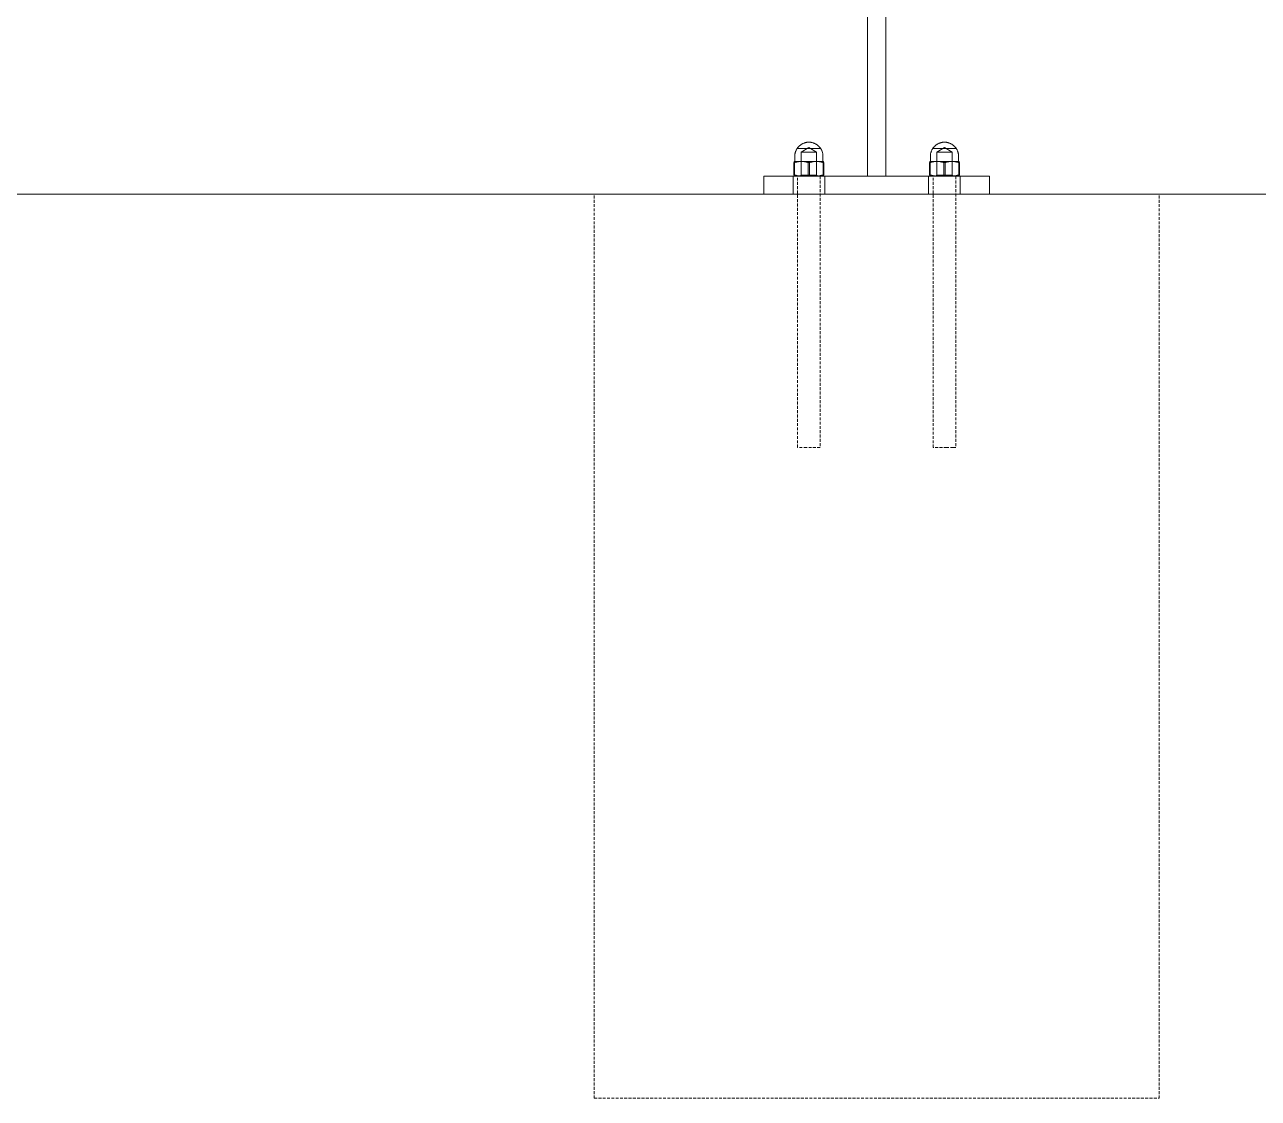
# Model space of a CAD drawing. Header units: millimetres. Extents: x -152 to 4236, y -557 to 2576.
# Drawn here: x 1568 to 2114, y 1626 to 2101 of the extents above; entities that cross this region are included whole.
import ezdxf

# ---------------------------------------------------------------- set-up
doc = ezdxf.new("R2010")
doc.units = ezdxf.units.MM
doc.linetypes.add('HIDDEN', pattern=[1.905, 1.27, -0.635])
doc.layers.add('ZANO_R', color=7, linetype='Continuous', lineweight=0)
doc.layers.add('ZANO_R_przerywana', color=7, linetype='HIDDEN', lineweight=0)

msp = doc.modelspace()

# ---------------------------------------------------------------- linework, layer by layer
at = {"layer": 'ZANO_R'}
for p, q in [((1941.3, 2033.86), (1941.3, 2427.86)), ((1949.3, 2427.86), (1949.3, 2033.86)), ((1910.88, 2047.03), (1911.04, 2047.17)), ((1911.04, 2047.17), (1911.2, 2047.32)), ((1911.2, 2047.32), (1911.36, 2047.45)), ((1911.36, 2047.45), (1911.53, 2047.59)), ((1911.53, 2047.59), (1911.7, 2047.71)), ((1911.7, 2047.71), (1911.88, 2047.83)), ((1911.88, 2047.83), (1912.06, 2047.95)), ((1912.06, 2047.95), (1912.24, 2048.05)), ((1912.24, 2048.05), (1912.43, 2048.16)), ((1912.43, 2048.16), (1912.62, 2048.25)), ((1912.62, 2048.25), (1912.81, 2048.34)), ((1912.81, 2048.34), (1913.01, 2048.42)), ((1913.01, 2048.42), (1913.21, 2048.5)), ((1913.21, 2048.5), (1913.41, 2048.56)), ((1913.41, 2048.56), (1913.62, 2048.62)), ((1913.62, 2048.62), (1913.82, 2048.68)), ((1913.82, 2048.68), (1914.03, 2048.73)), ((1914.03, 2048.73), (1914.24, 2048.77)), ((1914.24, 2048.77), (1914.45, 2048.8)), ((1914.45, 2048.8), (1914.67, 2048.82)), ((1914.67, 2048.82), (1914.88, 2048.84)), ((1914.88, 2048.84), (1915.09, 2048.85)), ((1915.09, 2048.85), (1915.3, 2048.86)), ((1915.3, 2048.86), (1915.52, 2048.85)), ((1915.52, 2048.85), (1915.73, 2048.84)), ((1915.73, 2048.84), (1915.94, 2048.82)), ((1915.94, 2048.82), (1916.16, 2048.8)), ((1916.16, 2048.8), (1916.37, 2048.77)), ((1916.37, 2048.77), (1916.58, 2048.73)), ((1916.58, 2048.73), (1916.78, 2048.68)), ((1916.78, 2048.68), (1916.99, 2048.62)), ((1916.99, 2048.62), (1917.2, 2048.56)), ((1917.2, 2048.56), (1917.4, 2048.5)), ((1917.4, 2048.5), (1917.6, 2048.42)), ((1917.6, 2048.42), (1917.79, 2048.34)), ((1917.79, 2048.34), (1917.99, 2048.25)), ((1917.99, 2048.25), (1918.18, 2048.16)), ((1918.18, 2048.16), (1918.37, 2048.05)), ((1918.37, 2048.05), (1918.55, 2047.95)), ((1918.55, 2047.95), (1918.73, 2047.83)), ((1918.73, 2047.83), (1918.91, 2047.71)), ((1918.91, 2047.71), (1919.08, 2047.59)), ((1919.08, 2047.59), (1919.25, 2047.45)), ((1919.25, 2047.45), (1919.41, 2047.32)), ((1919.41, 2047.32), (1919.57, 2047.17)), ((1919.57, 2047.17), (1919.72, 2047.03)), ((1970.88, 2047.03), (1971.04, 2047.17)), ((1971.04, 2047.17), (1971.2, 2047.32)), ((1971.2, 2047.32), (1971.36, 2047.45)), ((1971.36, 2047.45), (1971.53, 2047.59)), ((1971.53, 2047.59), (1971.7, 2047.71)), ((1971.7, 2047.71), (1971.88, 2047.83)), ((1971.88, 2047.83), (1972.06, 2047.95)), ((1972.06, 2047.95), (1972.24, 2048.05)), ((1972.24, 2048.05), (1972.43, 2048.16)), ((1972.43, 2048.16), (1972.62, 2048.25)), ((1972.62, 2048.25), (1972.81, 2048.34)), ((1972.81, 2048.34), (1973.01, 2048.42)), ((1973.01, 2048.42), (1973.21, 2048.5)), ((1973.21, 2048.5), (1973.41, 2048.56)), ((1973.41, 2048.56), (1973.62, 2048.62)), ((1973.62, 2048.62), (1973.82, 2048.68)), ((1973.82, 2048.68), (1974.03, 2048.73)), ((1974.03, 2048.73), (1974.24, 2048.77)), ((1974.24, 2048.77), (1974.45, 2048.8)), ((1974.45, 2048.8), (1974.67, 2048.82)), ((1974.67, 2048.82), (1974.88, 2048.84)), ((1974.88, 2048.84), (1975.09, 2048.85)), ((1975.09, 2048.85), (1975.3, 2048.86)), ((1975.3, 2048.86), (1975.52, 2048.85)), ((1975.52, 2048.85), (1975.73, 2048.84)), ((1975.73, 2048.84), (1975.94, 2048.82)), ((1975.94, 2048.82), (1976.16, 2048.8)), ((1976.16, 2048.8), (1976.37, 2048.77)), ((1976.37, 2048.77), (1976.58, 2048.73)), ((1976.58, 2048.73), (1976.78, 2048.68)), ((1976.78, 2048.68), (1976.99, 2048.62)), ((1976.99, 2048.62), (1977.2, 2048.56)), ((1977.2, 2048.56), (1977.4, 2048.5)), ((1977.4, 2048.5), (1977.6, 2048.42)), ((1977.6, 2048.42), (1977.79, 2048.34)), ((1977.79, 2048.34), (1977.99, 2048.25)), ((1977.99, 2048.25), (1978.18, 2048.16)), ((1978.18, 2048.16), (1978.37, 2048.05)), ((1978.37, 2048.05), (1978.55, 2047.95)), ((1978.55, 2047.95), (1978.73, 2047.83)), ((1978.73, 2047.83), (1978.91, 2047.71)), ((1978.91, 2047.71), (1979.08, 2047.59)), ((1979.08, 2047.59), (1979.25, 2047.45)), ((1979.25, 2047.45), (1979.41, 2047.32)), ((1979.41, 2047.32), (1979.57, 2047.17)), ((1979.57, 2047.17), (1979.72, 2047.03)), ((1909.05, 2042.61), (1909.06, 2042.82)), ((1909.05, 2040.48), (1909.05, 2042.61)), ((1909.06, 2042.82), (1909.07, 2043.03)), ((1909.07, 2043.03), (1909.09, 2043.25)), ((1909.09, 2043.25), (1909.11, 2043.46)), ((1909.11, 2043.46), (1909.15, 2043.67)), ((1909.15, 2043.67), (1909.19, 2043.88)), ((1909.19, 2043.88), (1909.23, 2044.09)), ((1909.23, 2044.09), (1909.29, 2044.29)), ((1909.29, 2044.29), (1909.35, 2044.5)), ((1909.35, 2044.5), (1909.42, 2044.7)), ((1909.42, 2044.7), (1909.49, 2044.9)), ((1909.49, 2044.9), (1909.57, 2045.1)), ((1909.57, 2045.1), (1909.66, 2045.29)), ((1909.66, 2045.29), (1909.76, 2045.48)), ((1909.76, 2045.48), (1909.86, 2045.67)), ((1909.86, 2045.67), (1909.96, 2045.85)), ((1909.96, 2045.85), (1910.08, 2046.03)), ((1910.08, 2046.03), (1910.2, 2046.21)), ((1910.2, 2046.21), (1910.32, 2046.38)), ((1914.3, 2046.03), (1910.31, 2046.03)), ((1910.32, 2046.38), (1910.46, 2046.55)), ((1910.46, 2046.55), (1910.59, 2046.71)), ((1910.59, 2046.71), (1910.74, 2046.87)), ((1910.74, 2046.87), (1910.88, 2047.03)), ((1911.9, 2034.3), (1911.9, 2044.46)), ((1911.91, 2044.46), (1911.9, 2044.46)), ((1911.9, 2044.46), (1911.9, 2044.46)), ((1911.9, 2044.46), (1911.9, 2044.46)), ((1911.9, 2044.46), (1911.9, 2044.46)), ((1911.9, 2044.46), (1911.91, 2044.46)), ((1911.91, 2044.46), (1915.3, 2046.5)), ((1911.91, 2044.46), (1911.92, 2044.46)), ((1911.92, 2044.46), (1912, 2044.46)), ((1912, 2044.46), (1912.33, 2044.46)), ((1912.33, 2044.46), (1913.49, 2044.46)), ((1913.49, 2044.46), (1918.7, 2044.46)), ((1920.3, 2046.03), (1914.3, 2046.03)), ((1915.3, 2046.5), (1918.7, 2044.46)), ((1918.7, 2044.46), (1918.7, 2034.3)), ((1919.72, 2047.03), (1919.87, 2046.87)), ((1919.87, 2046.87), (1920.02, 2046.71)), ((1920.02, 2046.71), (1920.15, 2046.55)), ((1920.15, 2046.55), (1920.28, 2046.38)), ((1920.28, 2046.38), (1920.41, 2046.21)), ((1920.41, 2046.21), (1920.53, 2046.03)), ((1920.53, 2046.03), (1920.64, 2045.85)), ((1920.64, 2045.85), (1920.75, 2045.67)), ((1920.75, 2045.67), (1920.85, 2045.48)), ((1920.85, 2045.48), (1920.95, 2045.29)), ((1920.95, 2045.29), (1921.04, 2045.1)), ((1921.04, 2045.1), (1921.12, 2044.9)), ((1921.12, 2044.9), (1921.19, 2044.7)), ((1921.19, 2044.7), (1921.26, 2044.5)), ((1921.26, 2044.5), (1921.32, 2044.29)), ((1921.32, 2044.29), (1921.38, 2044.09)), ((1921.38, 2044.09), (1921.42, 2043.88)), ((1921.42, 2043.88), (1921.46, 2043.67)), ((1921.46, 2043.67), (1921.5, 2043.46)), ((1921.5, 2043.46), (1921.52, 2043.25)), ((1921.52, 2043.25), (1921.54, 2043.03)), ((1921.54, 2043.03), (1921.55, 2042.82)), ((1921.55, 2042.82), (1921.55, 2042.61)), ((1921.55, 2042.61), (1921.55, 2040.48)), ((1969.05, 2042.61), (1969.06, 2042.82)), ((1969.05, 2040.48), (1969.05, 2042.61)), ((1969.06, 2042.82), (1969.07, 2043.03)), ((1969.07, 2043.03), (1969.09, 2043.25)), ((1969.09, 2043.25), (1969.11, 2043.46)), ((1969.11, 2043.46), (1969.15, 2043.67)), ((1969.15, 2043.67), (1969.19, 2043.88)), ((1969.19, 2043.88), (1969.23, 2044.09)), ((1969.23, 2044.09), (1969.29, 2044.29)), ((1969.29, 2044.29), (1969.35, 2044.5)), ((1969.35, 2044.5), (1969.42, 2044.7)), ((1969.42, 2044.7), (1969.49, 2044.9)), ((1969.49, 2044.9), (1969.57, 2045.1)), ((1969.57, 2045.1), (1969.66, 2045.29)), ((1969.66, 2045.29), (1969.76, 2045.48)), ((1969.76, 2045.48), (1969.86, 2045.67)), ((1969.86, 2045.67), (1969.96, 2045.85)), ((1969.96, 2045.85), (1970.08, 2046.03)), ((1970.08, 2046.03), (1970.2, 2046.21)), ((1970.2, 2046.21), (1970.32, 2046.38)), ((1970.31, 2046.03), (1976.31, 2046.03)), ((1970.32, 2046.38), (1970.46, 2046.55)), ((1970.46, 2046.55), (1970.59, 2046.71)), ((1970.59, 2046.71), (1970.74, 2046.87)), ((1970.74, 2046.87), (1970.88, 2047.03)), ((1971.9, 2034.3), (1971.9, 2044.46)), ((1971.91, 2044.46), (1975.3, 2046.5)), ((1977.12, 2044.46), (1971.91, 2044.46)), ((1975.3, 2046.5), (1978.7, 2044.46)), ((1976.31, 2046.03), (1980.3, 2046.03)), ((1978.28, 2044.46), (1977.12, 2044.46)), ((1978.61, 2044.46), (1978.28, 2044.46)), ((1978.69, 2044.46), (1978.61, 2044.46)), ((1978.7, 2044.46), (1978.69, 2044.46)), ((1978.7, 2044.46), (1978.7, 2034.3)), ((1978.7, 2044.46), (1978.7, 2044.46)), ((1978.7, 2044.46), (1978.7, 2044.46)), ((1978.7, 2044.46), (1978.7, 2044.46)), ((1978.7, 2044.46), (1978.7, 2044.46)), ((1978.7, 2044.46), (1978.7, 2044.46)), ((1979.72, 2047.03), (1979.87, 2046.87)), ((1979.87, 2046.87), (1980.02, 2046.71)), ((1980.02, 2046.71), (1980.15, 2046.55)), ((1980.15, 2046.55), (1980.28, 2046.38)), ((1980.28, 2046.38), (1980.41, 2046.21)), ((1980.41, 2046.21), (1980.53, 2046.03)), ((1980.53, 2046.03), (1980.64, 2045.85)), ((1980.64, 2045.85), (1980.75, 2045.67)), ((1980.75, 2045.67), (1980.85, 2045.48)), ((1980.85, 2045.48), (1980.95, 2045.29)), ((1980.95, 2045.29), (1981.04, 2045.1)), ((1981.04, 2045.1), (1981.12, 2044.9)), ((1981.12, 2044.9), (1981.19, 2044.7)), ((1981.19, 2044.7), (1981.26, 2044.5)), ((1981.26, 2044.5), (1981.32, 2044.29)), ((1981.32, 2044.29), (1981.38, 2044.09)), ((1981.38, 2044.09), (1981.42, 2043.88)), ((1981.42, 2043.88), (1981.46, 2043.67)), ((1981.46, 2043.67), (1981.5, 2043.46)), ((1981.5, 2043.46), (1981.52, 2043.25)), ((1981.52, 2043.25), (1981.54, 2043.03)), ((1981.54, 2043.03), (1981.55, 2042.82)), ((1981.55, 2042.82), (1981.55, 2042.61)), ((1981.55, 2042.61), (1981.55, 2040.48)), ((1908.66, 2039.78), (1908.8, 2040.35)), ((1908.97, 2039.88), (1908.66, 2039.78)), ((1908.66, 2034.44), (1908.66, 2039.78)), ((1908.8, 2040.35), (1908.8, 2040.36)), ((1908.8, 2040.36), (1908.8, 2040.36)), ((1908.8, 2040.36), (1908.8, 2040.36)), ((1908.8, 2040.36), (1908.8, 2040.36)), ((1908.8, 2040.36), (1908.81, 2040.36)), ((1908.81, 2040.36), (1908.81, 2040.36)), ((1908.81, 2040.36), (1908.84, 2040.36)), ((1908.81, 2040.36), (1908.96, 2039.78)), ((1908.84, 2040.36), (1908.98, 2040.36)), ((1908.95, 2040.36), (1908.95, 2040.36)), ((1908.95, 2040.36), (1908.96, 2040.36)), ((1908.96, 2040.36), (1908.96, 2040.36)), ((1908.96, 2040.36), (1908.96, 2040.36)), ((1908.96, 2040.36), (1908.97, 2040.36)), ((1908.96, 2039.78), (1909.29, 2039.88)), ((1908.96, 2034.44), (1908.96, 2039.78)), ((1908.97, 2040.36), (1908.97, 2040.36)), ((1908.97, 2040.36), (1908.98, 2040.36)), ((1909.28, 2039.98), (1908.97, 2039.88)), ((1908.98, 2040.36), (1908.98, 2040.37)), ((1908.98, 2040.37), (1908.98, 2040.37)), ((1908.98, 2040.37), (1908.99, 2040.37)), ((1908.98, 2040.36), (1909.55, 2040.36)), ((1908.99, 2040.37), (1908.99, 2040.37)), ((1908.99, 2040.37), (1908.99, 2040.37)), ((1908.99, 2040.37), (1909, 2040.37)), ((1909, 2040.37), (1909, 2040.38)), ((1909, 2040.38), (1909, 2040.38)), ((1909, 2040.38), (1909.01, 2040.38)), ((1909.01, 2040.38), (1909.01, 2040.39)), ((1909.01, 2040.39), (1909.02, 2040.39)), ((1909.01, 2040.38), (1909.01, 2040.38)), ((1909.02, 2040.39), (1909.02, 2040.4)), ((1909.02, 2040.4), (1909.03, 2040.4)), ((1909.02, 2040.39), (1909.02, 2040.39)), ((1909.03, 2040.4), (1909.03, 2040.41)), ((1909.03, 2040.41), (1909.04, 2040.41)), ((1909.03, 2040.4), (1909.03, 2040.4)), ((1909.03, 2040.4), (1909.03, 2040.4)), ((1909.04, 2040.42), (1909.04, 2040.43)), ((1909.04, 2040.43), (1909.04, 2040.43)), ((1909.04, 2040.43), (1909.05, 2040.43)), ((1909.04, 2040.41), (1909.04, 2040.42)), ((1909.04, 2040.42), (1909.04, 2040.42)), ((1909.04, 2040.41), (1909.04, 2040.41)), ((1909.05, 2040.47), (1909.05, 2040.48)), ((1909.05, 2040.46), (1909.05, 2040.47)), ((1909.05, 2040.47), (1909.05, 2040.47)), ((1909.05, 2040.45), (1909.05, 2040.46)), ((1909.05, 2040.46), (1909.05, 2040.46)), ((1909.05, 2040.46), (1909.05, 2040.46)), ((1909.05, 2040.44), (1909.05, 2040.45)), ((1909.05, 2040.45), (1909.05, 2040.45)), ((1909.05, 2040.43), (1909.05, 2040.44)), ((1909.05, 2040.44), (1909.05, 2040.44)), ((1909.05, 2040.44), (1909.05, 2040.44)), ((1909.59, 2040.06), (1909.28, 2039.98)), ((1909.29, 2039.88), (1909.63, 2039.98)), ((1909.55, 2040.36), (1911.66, 2040.36)), ((1909.9, 2040.14), (1909.59, 2040.06)), ((1909.63, 2039.98), (1909.96, 2040.07)), ((1910.22, 2040.2), (1909.9, 2040.14)), ((1909.96, 2040.07), (1910.3, 2040.14)), ((1910.54, 2040.25), (1910.22, 2040.2)), ((1910.3, 2040.14), (1910.65, 2040.21)), ((1910.86, 2040.29), (1910.54, 2040.25)), ((1910.65, 2040.21), (1910.99, 2040.26)), ((1911.19, 2040.33), (1910.86, 2040.29)), ((1910.99, 2040.26), (1911.34, 2040.3)), ((1911.51, 2040.35), (1911.19, 2040.33)), ((1911.34, 2040.3), (1911.69, 2040.33)), ((1911.83, 2040.36), (1911.51, 2040.35)), ((1911.69, 2040.33), (1912.03, 2040.35)), ((1912.16, 2040.35), (1911.83, 2040.36)), ((1911.95, 2040.36), (1918.14, 2040.36)), ((1912.07, 2040.35), (1912.1, 2040.35)), ((1912.48, 2040.33), (1912.16, 2040.35)), ((1912.46, 2040.35), (1912.82, 2040.34)), ((1912.8, 2040.29), (1912.48, 2040.33)), ((1913.12, 2040.25), (1912.8, 2040.29)), ((1912.82, 2040.34), (1913.17, 2040.31)), ((1913.44, 2040.2), (1913.12, 2040.25)), ((1913.17, 2040.31), (1913.53, 2040.27)), ((1913.76, 2040.14), (1913.44, 2040.2)), ((1913.53, 2040.27), (1913.88, 2040.21)), ((1914.08, 2040.06), (1913.76, 2040.14)), ((1913.88, 2040.21), (1914.23, 2040.15)), ((1914.39, 2039.98), (1914.08, 2040.06)), ((1914.23, 2040.15), (1914.58, 2040.07)), ((1914.7, 2039.88), (1914.39, 2039.98)), ((1914.58, 2040.07), (1914.92, 2039.99)), ((1915, 2039.78), (1914.7, 2039.88)), ((1914.92, 2039.99), (1915.27, 2039.89)), ((1915.33, 2039.88), (1915, 2039.78)), ((1915, 2034.44), (1915, 2039.78)), ((1915.27, 2039.89), (1915.6, 2039.78)), ((1915.65, 2039.98), (1915.33, 2039.88)), ((1915.6, 2039.78), (1915.92, 2039.88)), ((1915.6, 2039.78), (1915.6, 2034.44)), ((1915.98, 2040.06), (1915.65, 2039.98)), ((1915.92, 2039.88), (1916.24, 2039.98)), ((1916.31, 2040.14), (1915.98, 2040.06)), ((1916.24, 2039.98), (1916.56, 2040.07)), ((1916.64, 2040.2), (1916.31, 2040.14)), ((1916.56, 2040.07), (1916.89, 2040.14)), ((1916.98, 2040.25), (1916.64, 2040.2)), ((1916.89, 2040.14), (1917.21, 2040.21)), ((1917.31, 2040.29), (1916.98, 2040.25)), ((1917.21, 2040.21), (1917.54, 2040.26)), ((1917.65, 2040.33), (1917.31, 2040.29)), ((1917.54, 2040.26), (1917.87, 2040.3)), ((1917.99, 2040.35), (1917.65, 2040.33)), ((1917.87, 2040.3), (1918.21, 2040.33)), ((1918.33, 2040.36), (1917.99, 2040.35)), ((1918.21, 2040.33), (1918.54, 2040.35)), ((1918.67, 2040.35), (1918.33, 2040.36)), ((1918.46, 2040.36), (1921.79, 2040.36)), ((1918.58, 2040.35), (1918.6, 2040.35)), ((1919, 2040.33), (1918.67, 2040.35)), ((1918.95, 2040.35), (1919.29, 2040.34)), ((1919.34, 2040.29), (1919, 2040.33)), ((1919.29, 2040.34), (1919.63, 2040.31)), ((1919.68, 2040.25), (1919.34, 2040.29)), ((1919.63, 2040.31), (1919.97, 2040.27)), ((1920.01, 2040.2), (1919.68, 2040.25)), ((1919.97, 2040.27), (1920.3, 2040.21)), ((1920.34, 2040.14), (1920.01, 2040.2)), ((1920.3, 2040.21), (1920.64, 2040.15)), ((1920.67, 2040.06), (1920.34, 2040.14)), ((1920.64, 2040.15), (1920.97, 2040.07)), ((1921, 2039.98), (1920.67, 2040.06)), ((1920.97, 2040.07), (1921.3, 2039.98)), ((1921.33, 2039.88), (1921, 2039.98)), ((1921.3, 2039.98), (1921.63, 2039.89)), ((1921.65, 2039.78), (1921.33, 2039.88)), ((1921.55, 2040.48), (1921.55, 2040.47)), ((1921.55, 2040.47), (1921.55, 2040.47)), ((1921.55, 2040.47), (1921.55, 2040.46)), ((1921.55, 2040.46), (1921.56, 2040.46)), ((1921.56, 2040.46), (1921.56, 2040.46)), ((1921.56, 2040.46), (1921.56, 2040.45)), ((1921.56, 2040.45), (1921.56, 2040.45)), ((1921.56, 2040.45), (1921.56, 2040.44)), ((1921.56, 2040.44), (1921.56, 2040.44)), ((1921.56, 2040.44), (1921.56, 2040.44)), ((1921.56, 2040.44), (1921.56, 2040.43)), ((1921.56, 2040.43), (1921.56, 2040.43)), ((1921.56, 2040.43), (1921.57, 2040.42)), ((1921.57, 2040.42), (1921.57, 2040.42)), ((1921.57, 2040.42), (1921.57, 2040.42)), ((1921.57, 2040.42), (1921.57, 2040.41)), ((1921.57, 2040.41), (1921.57, 2040.41)), ((1921.57, 2040.41), (1921.58, 2040.41)), ((1921.58, 2040.41), (1921.58, 2040.4)), ((1921.58, 2040.4), (1921.58, 2040.4)), ((1921.58, 2040.4), (1921.58, 2040.4)), ((1921.58, 2040.4), (1921.59, 2040.39)), ((1921.59, 2040.39), (1921.59, 2040.39)), ((1921.59, 2040.39), (1921.59, 2040.39)), ((1921.59, 2040.39), (1921.6, 2040.39)), ((1921.6, 2040.39), (1921.6, 2040.38)), ((1921.6, 2040.38), (1921.6, 2040.38)), ((1921.6, 2040.38), (1921.61, 2040.38)), ((1921.61, 2040.38), (1921.61, 2040.38)), ((1921.61, 2040.38), (1921.61, 2040.37)), ((1921.61, 2040.37), (1921.62, 2040.37)), ((1921.62, 2040.37), (1921.62, 2040.37)), ((1921.62, 2040.37), (1921.62, 2040.37)), ((1921.62, 2040.37), (1921.63, 2040.37)), ((1921.63, 2040.37), (1921.63, 2040.37)), ((1921.63, 2040.37), (1921.63, 2040.36)), ((1921.63, 2040.36), (1921.64, 2040.36)), ((1921.63, 2039.89), (1921.95, 2039.78)), ((1921.64, 2040.36), (1921.64, 2040.36)), ((1921.64, 2040.36), (1921.65, 2040.36)), ((1921.65, 2040.36), (1921.65, 2040.36)), ((1921.65, 2040.36), (1921.65, 2040.36)), ((1921.65, 2040.36), (1921.66, 2040.36)), ((1921.8, 2040.36), (1921.65, 2039.78)), ((1921.65, 2039.78), (1921.65, 2034.44)), ((1921.66, 2040.36), (1921.66, 2040.36)), ((1921.66, 2040.36), (1921.67, 2040.36)), ((1921.67, 2040.36), (1921.67, 2040.36)), ((1921.95, 2039.78), (1921.8, 2040.36)), ((1921.95, 2034.44), (1921.95, 2039.78)), ((1968.66, 2039.78), (1968.81, 2040.36)), ((1968.98, 2039.89), (1968.66, 2039.78)), ((1968.66, 2034.44), (1968.66, 2039.78)), ((1968.81, 2040.36), (1968.96, 2039.78)), ((1972.15, 2040.36), (1968.81, 2040.36)), ((1968.94, 2040.36), (1968.96, 2040.36)), ((1968.95, 2040.36), (1968.95, 2040.36)), ((1968.95, 2040.36), (1968.96, 2040.36)), ((1968.96, 2040.36), (1968.96, 2040.36)), ((1968.96, 2040.36), (1968.96, 2040.36)), ((1968.96, 2040.36), (1968.97, 2040.36)), ((1968.96, 2039.78), (1969.28, 2039.88)), ((1968.96, 2039.78), (1968.96, 2034.44)), ((1968.97, 2040.36), (1968.97, 2040.36)), ((1968.97, 2040.36), (1968.98, 2040.36)), ((1968.98, 2040.36), (1968.98, 2040.37)), ((1968.98, 2040.37), (1968.98, 2040.37)), ((1968.98, 2040.37), (1968.99, 2040.37)), ((1969.31, 2039.98), (1968.98, 2039.89)), ((1968.99, 2040.37), (1968.99, 2040.37)), ((1968.99, 2040.37), (1968.99, 2040.37)), ((1968.99, 2040.37), (1969, 2040.37)), ((1969, 2040.37), (1969, 2040.38)), ((1969, 2040.38), (1969, 2040.38)), ((1969, 2040.38), (1969.01, 2040.38)), ((1969.01, 2040.38), (1969.01, 2040.39)), ((1969.01, 2040.39), (1969.02, 2040.39)), ((1969.01, 2040.38), (1969.01, 2040.38)), ((1969.02, 2040.39), (1969.02, 2040.4)), ((1969.02, 2040.4), (1969.03, 2040.4)), ((1969.02, 2040.39), (1969.02, 2040.39)), ((1969.03, 2040.4), (1969.03, 2040.41)), ((1969.03, 2040.41), (1969.04, 2040.41)), ((1969.03, 2040.4), (1969.03, 2040.4)), ((1969.03, 2040.4), (1969.03, 2040.4)), ((1969.04, 2040.42), (1969.04, 2040.43)), ((1969.04, 2040.43), (1969.04, 2040.43)), ((1969.04, 2040.43), (1969.05, 2040.43)), ((1969.04, 2040.41), (1969.04, 2040.42)), ((1969.04, 2040.42), (1969.04, 2040.42)), ((1969.04, 2040.41), (1969.04, 2040.41)), ((1969.05, 2040.47), (1969.05, 2040.48)), ((1969.05, 2040.46), (1969.05, 2040.47)), ((1969.05, 2040.47), (1969.05, 2040.47)), ((1969.05, 2040.45), (1969.05, 2040.46)), ((1969.05, 2040.46), (1969.05, 2040.46)), ((1969.05, 2040.46), (1969.05, 2040.46)), ((1969.05, 2040.44), (1969.05, 2040.45)), ((1969.05, 2040.45), (1969.05, 2040.45)), ((1969.05, 2040.43), (1969.05, 2040.44)), ((1969.05, 2040.44), (1969.05, 2040.44)), ((1969.05, 2040.44), (1969.05, 2040.44)), ((1969.28, 2039.88), (1969.61, 2039.98)), ((1969.64, 2040.07), (1969.31, 2039.98)), ((1969.61, 2039.98), (1969.93, 2040.06)), ((1969.97, 2040.15), (1969.64, 2040.07)), ((1969.93, 2040.06), (1970.26, 2040.14)), ((1970.31, 2040.21), (1969.97, 2040.15)), ((1970.26, 2040.14), (1970.6, 2040.2)), ((1970.64, 2040.27), (1970.31, 2040.21)), ((1970.6, 2040.2), (1970.93, 2040.25)), ((1970.98, 2040.31), (1970.64, 2040.27)), ((1970.93, 2040.25), (1971.27, 2040.29)), ((1971.32, 2040.34), (1970.98, 2040.31)), ((1971.27, 2040.29), (1971.61, 2040.33)), ((1971.66, 2040.35), (1971.32, 2040.34)), ((1971.61, 2040.33), (1971.94, 2040.35)), ((1971.94, 2040.35), (1972.28, 2040.36)), ((1972.03, 2040.35), (1972.01, 2040.35)), ((1972.4, 2040.33), (1972.07, 2040.35)), ((1972.28, 2040.36), (1972.62, 2040.35)), ((1972.73, 2040.3), (1972.4, 2040.33)), ((1978.66, 2040.36), (1972.46, 2040.36)), ((1972.62, 2040.35), (1972.96, 2040.33)), ((1973.07, 2040.26), (1972.73, 2040.3)), ((1972.96, 2040.33), (1973.3, 2040.29)), ((1973.4, 2040.21), (1973.07, 2040.26)), ((1973.3, 2040.29), (1973.63, 2040.25)), ((1973.72, 2040.14), (1973.4, 2040.21)), ((1973.63, 2040.25), (1973.97, 2040.2)), ((1974.05, 2040.07), (1973.72, 2040.14)), ((1973.97, 2040.2), (1974.3, 2040.14)), ((1974.37, 2039.98), (1974.05, 2040.07)), ((1974.3, 2040.14), (1974.63, 2040.06)), ((1974.69, 2039.88), (1974.37, 2039.98)), ((1974.63, 2040.06), (1974.96, 2039.98)), ((1975, 2039.78), (1974.69, 2039.88)), ((1974.96, 2039.98), (1975.28, 2039.88)), ((1975.34, 2039.89), (1975, 2039.78)), ((1975, 2039.78), (1975, 2034.44)), ((1975.28, 2039.88), (1975.6, 2039.78)), ((1975.69, 2039.99), (1975.34, 2039.89)), ((1975.6, 2039.78), (1975.91, 2039.88)), ((1975.6, 2034.44), (1975.6, 2039.78)), ((1976.03, 2040.07), (1975.69, 2039.99)), ((1975.91, 2039.88), (1976.22, 2039.98)), ((1976.38, 2040.15), (1976.03, 2040.07)), ((1976.22, 2039.98), (1976.53, 2040.06)), ((1976.73, 2040.21), (1976.38, 2040.15)), ((1976.53, 2040.06), (1976.85, 2040.14)), ((1977.08, 2040.27), (1976.73, 2040.21)), ((1976.85, 2040.14), (1977.17, 2040.2)), ((1977.43, 2040.31), (1977.08, 2040.27)), ((1977.17, 2040.2), (1977.49, 2040.25)), ((1977.79, 2040.34), (1977.43, 2040.31)), ((1977.49, 2040.25), (1977.81, 2040.29)), ((1978.15, 2040.35), (1977.79, 2040.34)), ((1977.81, 2040.29), (1978.13, 2040.33)), ((1978.13, 2040.33), (1978.45, 2040.35)), ((1978.45, 2040.35), (1978.78, 2040.36)), ((1978.54, 2040.35), (1978.51, 2040.35)), ((1978.92, 2040.33), (1978.57, 2040.35)), ((1978.78, 2040.36), (1979.1, 2040.35)), ((1979.27, 2040.3), (1978.92, 2040.33)), ((1981.06, 2040.36), (1978.95, 2040.36)), ((1979.1, 2040.35), (1979.42, 2040.33)), ((1979.62, 2040.26), (1979.27, 2040.3)), ((1979.42, 2040.33), (1979.75, 2040.29)), ((1979.96, 2040.21), (1979.62, 2040.26)), ((1979.75, 2040.29), (1980.07, 2040.25)), ((1980.3, 2040.14), (1979.96, 2040.21)), ((1980.07, 2040.25), (1980.39, 2040.2)), ((1980.64, 2040.07), (1980.3, 2040.14)), ((1980.39, 2040.2), (1980.7, 2040.14)), ((1980.98, 2039.98), (1980.64, 2040.07)), ((1980.7, 2040.14), (1981.02, 2040.06)), ((1981.32, 2039.88), (1980.98, 2039.98)), ((1981.02, 2040.06), (1981.33, 2039.98)), ((1981.63, 2040.36), (1981.06, 2040.36)), ((1981.65, 2039.78), (1981.32, 2039.88)), ((1981.33, 2039.98), (1981.64, 2039.88)), ((1981.55, 2040.48), (1981.55, 2040.47)), ((1981.55, 2040.47), (1981.55, 2040.47)), ((1981.55, 2040.47), (1981.55, 2040.46)), ((1981.55, 2040.46), (1981.56, 2040.46)), ((1981.56, 2040.46), (1981.56, 2040.46)), ((1981.56, 2040.46), (1981.56, 2040.45)), ((1981.56, 2040.45), (1981.56, 2040.45)), ((1981.56, 2040.45), (1981.56, 2040.44)), ((1981.56, 2040.44), (1981.56, 2040.44)), ((1981.56, 2040.44), (1981.56, 2040.44)), ((1981.56, 2040.44), (1981.56, 2040.43)), ((1981.56, 2040.43), (1981.56, 2040.43)), ((1981.56, 2040.43), (1981.57, 2040.42)), ((1981.57, 2040.42), (1981.57, 2040.42)), ((1981.57, 2040.42), (1981.57, 2040.42)), ((1981.57, 2040.42), (1981.57, 2040.41)), ((1981.57, 2040.41), (1981.57, 2040.41)), ((1981.57, 2040.41), (1981.58, 2040.41)), ((1981.58, 2040.41), (1981.58, 2040.4)), ((1981.58, 2040.4), (1981.58, 2040.4)), ((1981.58, 2040.4), (1981.58, 2040.4)), ((1981.58, 2040.4), (1981.59, 2040.39)), ((1981.59, 2040.39), (1981.59, 2040.39)), ((1981.59, 2040.39), (1981.59, 2040.39)), ((1981.59, 2040.39), (1981.6, 2040.39)), ((1981.6, 2040.39), (1981.6, 2040.38)), ((1981.6, 2040.38), (1981.6, 2040.38)), ((1981.6, 2040.38), (1981.61, 2040.38)), ((1981.61, 2040.38), (1981.61, 2040.38)), ((1981.61, 2040.38), (1981.61, 2040.37)), ((1981.61, 2040.37), (1981.62, 2040.37)), ((1981.62, 2040.37), (1981.62, 2040.37)), ((1981.62, 2040.37), (1981.62, 2040.37)), ((1981.62, 2040.37), (1981.63, 2040.37)), ((1981.63, 2040.37), (1981.63, 2040.36)), ((1981.63, 2040.37), (1981.67, 2040.36)), ((1981.63, 2040.36), (1981.64, 2040.36)), ((1981.76, 2040.36), (1981.63, 2040.36)), ((1981.64, 2040.36), (1981.64, 2040.36)), ((1981.64, 2040.36), (1981.64, 2040.36)), ((1981.64, 2040.36), (1981.65, 2040.36)), ((1981.64, 2039.88), (1981.95, 2039.78)), ((1981.65, 2040.36), (1981.65, 2040.36)), ((1981.79, 2040.36), (1981.65, 2039.78)), ((1981.65, 2034.44), (1981.65, 2039.78)), ((1981.8, 2040.36), (1981.76, 2040.36)), ((1981.8, 2040.36), (1981.81, 2040.35)), ((1981.8, 2040.36), (1981.8, 2040.36)), ((1981.8, 2040.36), (1981.8, 2040.36)), ((1981.8, 2040.36), (1981.8, 2040.36)), ((1981.8, 2040.36), (1981.8, 2040.36)), ((1981.8, 2040.36), (1981.8, 2040.36)), ((1981.95, 2039.78), (1981.81, 2040.35)), ((1981.95, 2034.44), (1981.95, 2039.78)), ((1895.3, 2033.86), (1895.3, 2025.86)), ((1905.3, 2033.86), (1895.3, 2033.86)), ((1905.3, 2033.86), (1895.3, 2033.86)), ((1895.3, 2033.86), (1895.3, 2025.86)), ((1905.3, 2033.86), (1941.3, 2033.86)), ((1905.3, 2033.86), (1941.3, 2033.86)), ((1908.3, 2025.86), (1908.3, 2033.86)), ((1908.3, 2025.86), (1908.3, 2033.86)), ((1908.66, 2034.44), (1908.98, 2034.33)), ((1908.8, 2033.86), (1908.66, 2034.44)), ((1908.8, 2033.86), (1908.8, 2033.86)), ((1908.81, 2033.86), (1908.82, 2033.86)), ((1908.96, 2034.44), (1908.82, 2033.86)), ((1909.33, 2034.32), (1908.96, 2034.44)), ((1908.98, 2034.33), (1909.31, 2034.23)), ((1909.31, 2034.23), (1909.64, 2034.14)), ((1909.7, 2034.21), (1909.33, 2034.32)), ((1909.64, 2034.14), (1909.97, 2034.06)), ((1910.07, 2034.12), (1909.7, 2034.21)), ((1909.97, 2034.06), (1910.31, 2034)), ((1910.45, 2034.04), (1910.07, 2034.12)), ((1910.31, 2034), (1910.65, 2033.95)), ((1914.3, 2033.78), (1910.31, 2033.78)), ((1910.83, 2033.98), (1910.45, 2034.04)), ((1910.65, 2033.95), (1910.98, 2033.91)), ((1911.21, 2033.92), (1910.83, 2033.98)), ((1910.98, 2033.91), (1911.32, 2033.88)), ((1911.59, 2033.88), (1911.21, 2033.92)), ((1911.3, 2033.86), (1911.3, 2033.88)), ((1912.44, 2033.88), (1911.3, 2033.88)), ((1911.31, 2033.88), (1911.9, 2034.3)), ((1911.32, 2033.88), (1911.67, 2033.86)), ((1911.83, 2033.87), (1911.62, 2033.88)), ((1911.63, 2033.86), (1911.66, 2033.86)), ((1912.03, 2033.86), (1911.83, 2033.87)), ((1913.49, 2034.3), (1911.9, 2034.3)), ((1911.96, 2033.86), (1912.27, 2033.87)), ((1912.1, 2033.86), (1912.07, 2033.86)), ((1912.13, 2033.86), (1912.07, 2033.86)), ((1912.27, 2033.87), (1912.58, 2033.9)), ((1912.81, 2033.88), (1912.45, 2033.86)), ((1913.17, 2033.88), (1912.45, 2033.88)), ((1912.49, 2033.86), (1912.46, 2033.86)), ((1912.58, 2033.9), (1912.89, 2033.93)), ((1913.16, 2033.9), (1912.81, 2033.88)), ((1912.89, 2033.93), (1913.2, 2033.97)), ((1913.52, 2033.95), (1913.16, 2033.9)), ((1919.3, 2033.88), (1913.17, 2033.88)), ((1913.2, 2033.97), (1913.51, 2034.03)), ((1918.7, 2034.3), (1913.49, 2034.3)), ((1913.51, 2034.03), (1913.81, 2034.09)), ((1913.87, 2034), (1913.52, 2033.95)), ((1913.81, 2034.09), (1914.11, 2034.16)), ((1914.22, 2034.06), (1913.87, 2034)), ((1914.11, 2034.16), (1914.41, 2034.24)), ((1914.57, 2034.14), (1914.22, 2034.06)), ((1920.3, 2033.78), (1914.3, 2033.78)), ((1914.41, 2034.24), (1914.71, 2034.34)), ((1914.92, 2034.23), (1914.57, 2034.14)), ((1914.71, 2034.34), (1915, 2034.44)), ((1915.26, 2034.33), (1914.92, 2034.23)), ((1915, 2034.44), (1915.35, 2034.32)), ((1915.6, 2034.44), (1915.26, 2034.33)), ((1915.35, 2034.32), (1915.71, 2034.22)), ((1915.6, 2034.44), (1915.91, 2034.33)), ((1915.71, 2034.22), (1916.06, 2034.13)), ((1915.91, 2034.33), (1916.23, 2034.24)), ((1916.06, 2034.13), (1916.42, 2034.06)), ((1916.23, 2034.24), (1916.54, 2034.15)), ((1916.42, 2034.06), (1916.78, 2033.99)), ((1916.54, 2034.15), (1916.86, 2034.08)), ((1916.78, 2033.99), (1917.14, 2033.94)), ((1916.86, 2034.08), (1917.18, 2034.01)), ((1917.14, 2033.94), (1917.51, 2033.9)), ((1917.18, 2034.01), (1917.51, 2033.96)), ((1917.51, 2033.96), (1917.83, 2033.91)), ((1917.51, 2033.9), (1917.87, 2033.87)), ((1917.83, 2033.91), (1918.16, 2033.88)), ((1917.87, 2033.87), (1918.24, 2033.86)), ((1918.12, 2033.86), (1918.14, 2033.86)), ((1918.16, 2033.88), (1918.24, 2033.88)), ((1918.17, 2033.88), (1918.36, 2033.87)), ((1918.36, 2033.87), (1918.54, 2033.86)), ((1918.42, 2033.86), (1918.79, 2033.87)), ((1918.48, 2033.86), (1918.54, 2033.86)), ((1918.54, 2033.86), (1918.54, 2033.86)), ((1918.59, 2033.86), (1918.54, 2033.86)), ((1918.58, 2033.86), (1918.59, 2033.86)), ((1918.6, 2033.86), (1918.58, 2033.86)), ((1918.7, 2034.3), (1919.3, 2033.88)), ((1918.79, 2033.87), (1919.15, 2033.9)), ((1918.95, 2033.86), (1919.02, 2033.86)), ((1918.98, 2033.86), (1919.32, 2033.88)), ((1918.98, 2033.86), (1918.98, 2033.86)), ((1919.02, 2033.88), (1919.17, 2033.9)), ((1919.15, 2033.9), (1919.52, 2033.94)), ((1919.3, 2033.88), (1919.3, 2033.88)), ((1919.3, 2033.88), (1919.3, 2033.86)), ((1919.32, 2033.88), (1919.65, 2033.91)), ((1919.52, 2033.94), (1919.88, 2033.99)), ((1919.65, 2033.91), (1919.99, 2033.95)), ((1919.88, 2033.99), (1920.24, 2034.06)), ((1919.99, 2033.95), (1920.32, 2034)), ((1920.24, 2034.06), (1920.6, 2034.13)), ((1920.32, 2034), (1920.65, 2034.07)), ((1920.6, 2034.13), (1920.95, 2034.22)), ((1920.65, 2034.07), (1920.98, 2034.14)), ((1920.95, 2034.22), (1921.3, 2034.32)), ((1920.98, 2034.14), (1921.31, 2034.23)), ((1921.3, 2034.32), (1921.65, 2034.44)), ((1921.31, 2034.23), (1921.63, 2034.33)), ((1921.63, 2034.33), (1921.95, 2034.44)), ((1921.65, 2034.44), (1921.79, 2033.86)), ((1921.79, 2033.86), (1921.79, 2033.86)), ((1921.81, 2033.86), (1921.8, 2033.86)), ((1921.81, 2033.86), (1921.95, 2034.44)), ((1922.3, 2025.86), (1922.3, 2033.86)), ((1922.3, 2025.86), (1922.3, 2033.86)), ((1941.3, 2033.86), (1949.3, 2033.86)), ((1949.3, 2033.86), (1985.3, 2033.86)), ((1949.3, 2033.86), (1985.3, 2033.86)), ((1968.3, 2025.86), (1968.3, 2033.86)), ((1968.3, 2025.86), (1968.3, 2033.86)), ((1968.8, 2033.86), (1968.66, 2034.44)), ((1968.98, 2034.33), (1968.66, 2034.44)), ((1968.96, 2034.44), (1968.81, 2033.86)), ((1968.82, 2033.86), (1968.82, 2033.86)), ((1969.3, 2034.33), (1968.96, 2034.44)), ((1969.3, 2034.23), (1968.98, 2034.33)), ((1969.65, 2034.23), (1969.3, 2034.33)), ((1969.63, 2034.14), (1969.3, 2034.23)), ((1969.96, 2034.07), (1969.63, 2034.14)), ((1969.99, 2034.14), (1969.65, 2034.23)), ((1970.29, 2034), (1969.96, 2034.07)), ((1970.35, 2034.06), (1969.99, 2034.14)), ((1970.62, 2033.95), (1970.29, 2034)), ((1976.31, 2033.78), (1970.31, 2033.78)), ((1970.7, 2034), (1970.35, 2034.06)), ((1970.96, 2033.91), (1970.62, 2033.95)), ((1971.05, 2033.94), (1970.7, 2034)), ((1971.29, 2033.88), (1970.96, 2033.91)), ((1971.41, 2033.9), (1971.05, 2033.94)), ((1971.63, 2033.86), (1971.29, 2033.88)), ((1971.3, 2033.88), (1971.31, 2033.88)), ((1971.3, 2033.86), (1971.3, 2033.88)), ((1971.3, 2033.88), (1971.3, 2033.88)), ((1971.3, 2033.88), (1971.3, 2033.88)), ((1971.3, 2033.88), (1971.3, 2033.88)), ((1971.3, 2033.88), (1971.3, 2033.88)), ((1971.3, 2033.88), (1971.3, 2033.88)), ((1971.3, 2033.88), (1971.31, 2033.88)), ((1971.31, 2033.88), (1971.9, 2034.3)), ((1971.31, 2033.88), (1971.32, 2033.88)), ((1971.32, 2033.88), (1971.37, 2033.88)), ((1971.37, 2033.88), (1971.59, 2033.88)), ((1971.77, 2033.87), (1971.41, 2033.9)), ((1971.62, 2033.88), (1971.44, 2033.9)), ((1971.63, 2033.86), (1971.59, 2033.86)), ((1971.62, 2033.88), (1977.44, 2033.88)), ((1971.66, 2033.86), (1971.62, 2033.86)), ((1972.13, 2033.86), (1971.77, 2033.87)), ((1971.9, 2034.3), (1977.12, 2034.3)), ((1972.01, 2033.86), (1972.03, 2033.86)), ((1972.02, 2033.86), (1972.07, 2033.86)), ((1972.03, 2033.86), (1972.02, 2033.86)), ((1972.25, 2033.87), (1972.07, 2033.86)), ((1972.07, 2033.86), (1972.07, 2033.86)), ((1972.19, 2033.86), (1972.07, 2033.86)), ((1972.43, 2033.88), (1972.25, 2033.87)), ((1972.45, 2033.88), (1972.37, 2033.88)), ((1972.49, 2033.86), (1972.37, 2033.86)), ((1972.78, 2033.91), (1972.45, 2033.88)), ((1972.82, 2033.88), (1972.46, 2033.86)), ((1973.1, 2033.96), (1972.78, 2033.91)), ((1973.17, 2033.91), (1972.82, 2033.88)), ((1973.42, 2034.01), (1973.1, 2033.96)), ((1973.53, 2033.95), (1973.17, 2033.91)), ((1973.75, 2034.08), (1973.42, 2034.01)), ((1973.88, 2034), (1973.53, 2033.95)), ((1974.06, 2034.15), (1973.75, 2034.08)), ((1974.23, 2034.06), (1973.88, 2034)), ((1974.38, 2034.24), (1974.06, 2034.15)), ((1974.58, 2034.14), (1974.23, 2034.06)), ((1974.69, 2034.33), (1974.38, 2034.24)), ((1974.92, 2034.23), (1974.58, 2034.14)), ((1975, 2034.44), (1974.69, 2034.33)), ((1975.27, 2034.33), (1974.92, 2034.23)), ((1975, 2034.44), (1975.34, 2034.33)), ((1975.6, 2034.44), (1975.27, 2034.33)), ((1975.34, 2034.33), (1975.69, 2034.23)), ((1975.9, 2034.34), (1975.6, 2034.44)), ((1975.69, 2034.23), (1976.03, 2034.14)), ((1976.2, 2034.24), (1975.9, 2034.34)), ((1976.03, 2034.14), (1976.38, 2034.06)), ((1976.5, 2034.16), (1976.2, 2034.24)), ((1979.17, 2033.78), (1976.31, 2033.78)), ((1976.38, 2034.06), (1976.73, 2034)), ((1976.8, 2034.09), (1976.5, 2034.16)), ((1976.73, 2034), (1977.08, 2033.95)), ((1977.1, 2034.03), (1976.8, 2034.09)), ((1977.08, 2033.95), (1977.43, 2033.91)), ((1977.41, 2033.97), (1977.1, 2034.03)), ((1977.12, 2034.3), (1978.7, 2034.3)), ((1977.72, 2033.93), (1977.41, 2033.97)), ((1977.43, 2033.91), (1977.79, 2033.88)), ((1977.44, 2033.88), (1978.16, 2033.88)), ((1978.03, 2033.9), (1977.72, 2033.93)), ((1977.79, 2033.88), (1978.15, 2033.86)), ((1978.34, 2033.87), (1978.03, 2033.9)), ((1978.12, 2033.86), (1978.16, 2033.86)), ((1978.17, 2033.88), (1979.3, 2033.88)), ((1978.65, 2033.86), (1978.34, 2033.87)), ((1978.48, 2033.86), (1978.54, 2033.86)), ((1978.51, 2033.86), (1978.54, 2033.86)), ((1978.57, 2033.86), (1978.78, 2033.87)), ((1978.7, 2034.3), (1979.3, 2033.88)), ((1978.78, 2033.87), (1978.98, 2033.88)), ((1978.98, 2033.86), (1978.94, 2033.86)), ((1979.29, 2033.88), (1978.95, 2033.86)), ((1979.02, 2033.88), (1979.4, 2033.92)), ((1980.04, 2033.78), (1979.17, 2033.78)), ((1979.63, 2033.91), (1979.29, 2033.88)), ((1979.3, 2033.88), (1979.3, 2033.86)), ((1979.4, 2033.92), (1979.78, 2033.98)), ((1979.97, 2033.95), (1979.63, 2033.91)), ((1979.78, 2033.98), (1980.16, 2034.04)), ((1980.3, 2034), (1979.97, 2033.95)), ((1980.25, 2033.78), (1980.04, 2033.78)), ((1980.16, 2034.04), (1980.54, 2034.12)), ((1980.29, 2033.78), (1980.25, 2033.78)), ((1980.3, 2033.78), (1980.29, 2033.78)), ((1980.64, 2034.06), (1980.3, 2034)), ((1980.3, 2033.78), (1980.3, 2033.78)), ((1980.3, 2033.78), (1980.3, 2033.78)), ((1980.3, 2033.78), (1980.3, 2033.78)), ((1980.3, 2033.78), (1980.3, 2033.78)), ((1980.54, 2034.12), (1980.91, 2034.21)), ((1980.97, 2034.14), (1980.64, 2034.06)), ((1980.91, 2034.21), (1981.28, 2034.32)), ((1981.3, 2034.23), (1980.97, 2034.14)), ((1981.28, 2034.32), (1981.65, 2034.44)), ((1981.63, 2034.33), (1981.3, 2034.23)), ((1981.95, 2034.44), (1981.63, 2034.33)), ((1981.65, 2034.44), (1981.79, 2033.86)), ((1981.79, 2033.86), (1981.79, 2033.86)), ((1981.81, 2033.86), (1981.8, 2033.86)), ((1981.81, 2033.86), (1981.95, 2034.44)), ((1982.3, 2025.86), (1982.3, 2033.86)), ((1982.3, 2025.86), (1982.3, 2033.86)), ((1995.3, 2033.86), (1985.3, 2033.86)), ((1995.3, 2033.86), (1985.3, 2033.86)), ((1995.3, 2025.86), (1995.3, 2033.86)), ((1995.3, 2025.86), (1995.3, 2033.86)), ((-151.78, 2025.86), (4112.64, 2025.86)), ((1820.3, 2025.86), (2070.3, 2025.86)), ((1895.3, 2025.86), (1905.3, 2025.86)), ((1985.3, 2025.86), (1905.3, 2025.86)), ((1995.3, 2025.86), (1985.3, 2025.86))]:
    msp.add_line(p, q, dxfattribs=at)
at = {"layer": 'ZANO_R_przerywana'}
for p, q in [((1910.3, 1913.78), (1910.3, 2033.78)), ((1920.3, 2033.78), (1920.3, 1913.78)), ((1970.3, 1913.78), (1970.3, 2033.78)), ((1980.3, 2033.78), (1980.3, 1913.78)), ((1820.3, 1625.86), (1820.3, 2025.86)), ((2070.3, 1625.86), (2070.3, 2025.86)), ((1914.3, 1913.78), (1910.31, 1913.78)), ((1920.3, 1913.78), (1914.3, 1913.78)), ((1976.31, 1913.78), (1970.31, 1913.78)), ((1979.17, 1913.78), (1976.31, 1913.78)), ((1980.04, 1913.78), (1979.17, 1913.78)), ((1980.25, 1913.78), (1980.04, 1913.78)), ((1980.29, 1913.78), (1980.25, 1913.78)), ((1980.3, 1913.78), (1980.29, 1913.78)), ((1980.3, 1913.78), (1980.3, 1913.78)), ((1980.3, 1913.78), (1980.3, 1913.78)), ((1980.3, 1913.78), (1980.3, 1913.78)), ((1980.3, 1913.78), (1980.3, 1913.78)), ((1820.3, 1625.86), (2070.3, 1625.86))]:
    msp.add_line(p, q, dxfattribs=at)

doc.saveas('drawing.dxf')
